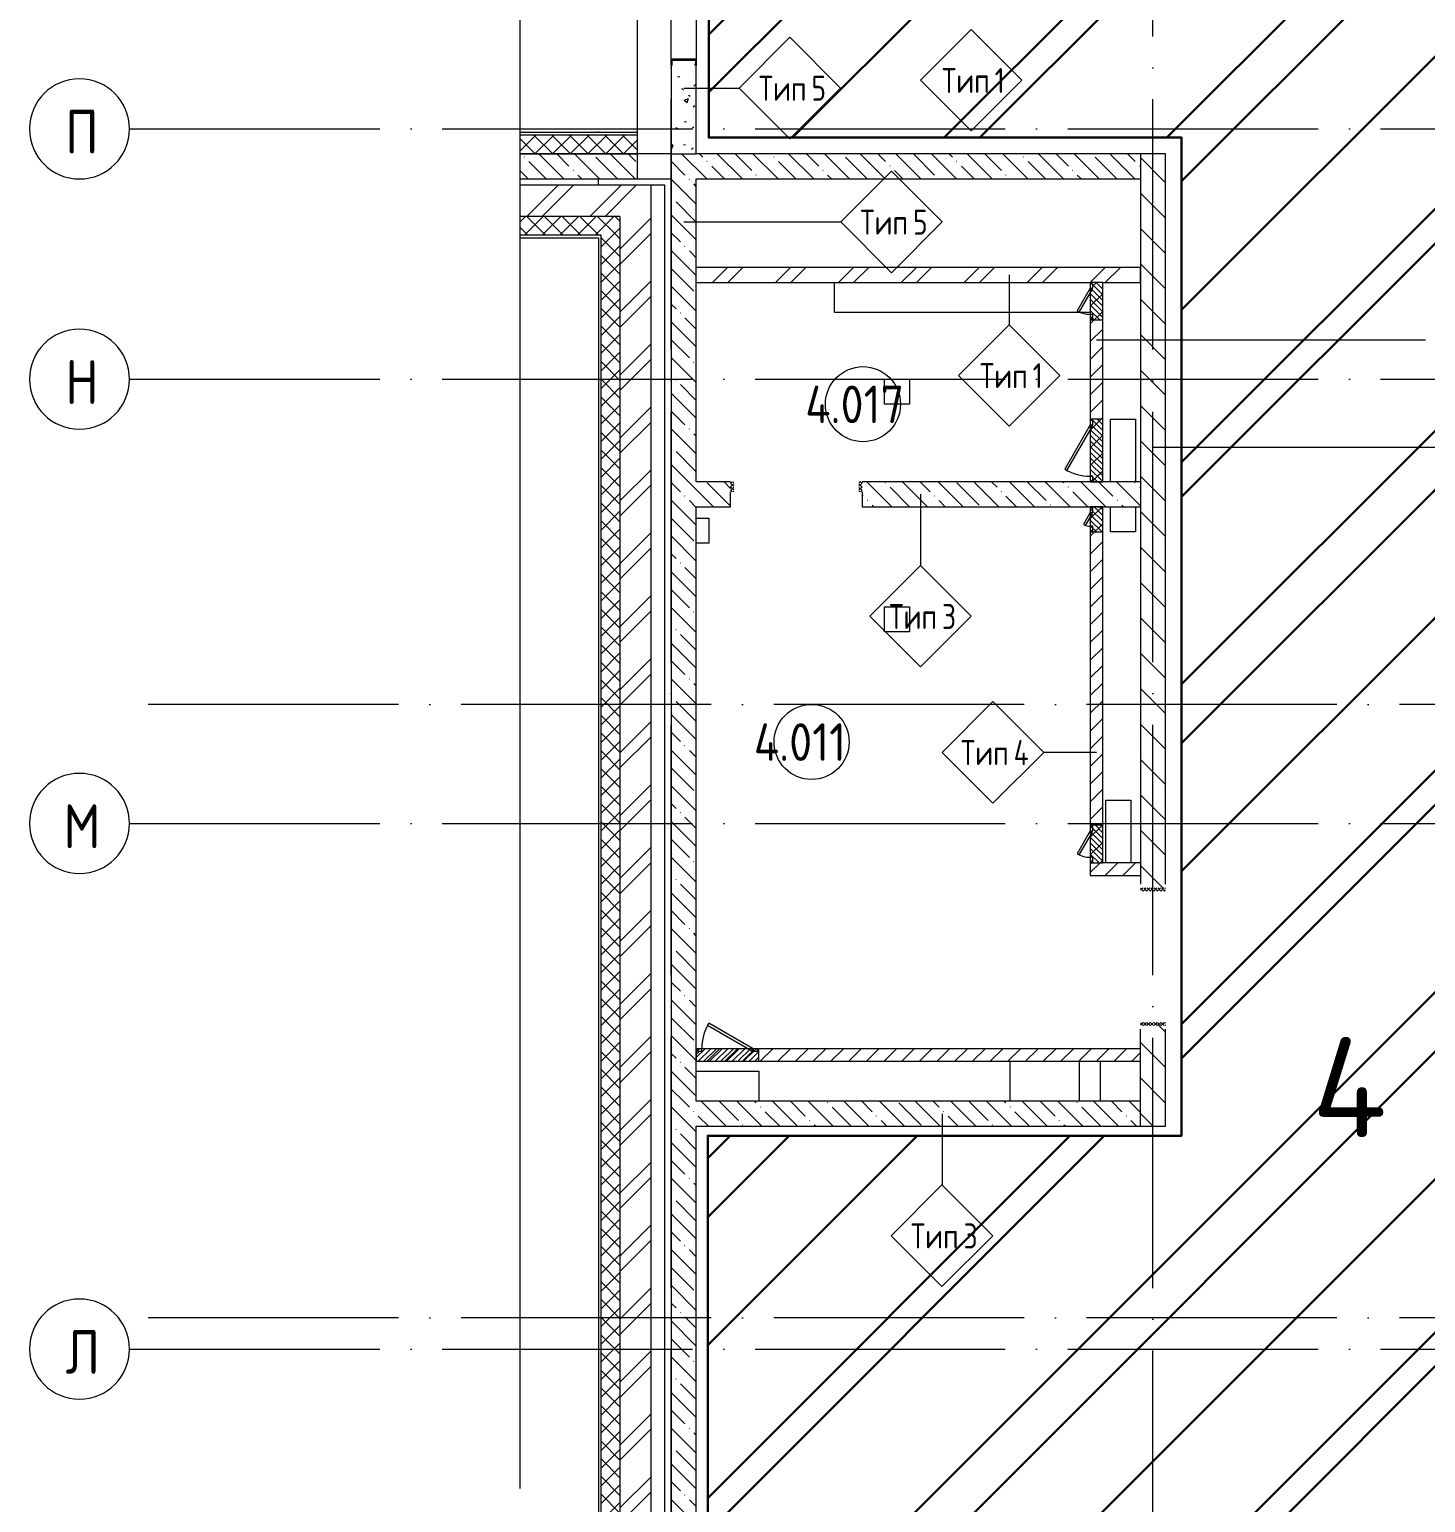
# Model space of a CAD drawing. Header units: millimetres. Extents: x -68946 to 690821, y -552984 to 293768.
# Drawn here: x 104753 to 115912, y -363569 to -351798 of the extents above; entities that cross this region are included whole.
import ezdxf

# ---------------------------------------------------------------- set-up
doc = ezdxf.new("R2010")
doc.units = ezdxf.units.MM
doc.linetypes.add('ADSK_Линия сетки', pattern=[2500, 2000, -250, 0, -250])
for name, color, linetype, lineweight in [('1.2) Стяжка 6 вып.', 30, 'Continuous', 30), ('1.3) Звуко-изол           6 вып.', 90, 'Continuous', 30), ('1.4) Стяжка 6 вып.', 30, 'Continuous', 30), ('A-AREA-____-IDEN', 250, 'Continuous', 9), ('A-DETL-____-OTLN', 250, 'Continuous', 5), ('A-DETL-GENF-OTLN', 250, 'Continuous', 5), ('A-DOOR-____-MCUT', 250, 'Continuous', 5), ('A-DOOR-____-OTLN', 250, 'Continuous', 5), ('A-FLOR-____-OTLN', 250, 'Continuous', 9), ('A-ROOF-____-OTLN', 250, 'Continuous', 5), ('A-WALL-____-IDEN', 250, 'Continuous', 9), ('A-WALL-____-MCUT', 250, 'Continuous', 13), ('A-WALL-____-PATT', 250, 'Continuous', 13), ('G-____-____-TEXT', 250, 'Continuous', 9), ('I-WALL-____-OTLN', 250, 'Continuous', 9), ('S-COLS-____-MCUT', 250, 'Continuous', 25), ('S-COLS-____-OTLN', 250, 'Continuous', 9), ('S-GRID-____-IDEN', 250, 'Continuous', 9), ('S-GRID-____-OTLN', 250, 'Continuous', 9)]:
    doc.layers.add(name, color=color, linetype=linetype, lineweight=lineweight)
doc.styles.add('GOST Common', font='', dxfattribs={"width": 0.9, "height": 350})
doc.styles.add('ISOCPEUR', font='isocpeur.ttf', dxfattribs={"width": 0.8, "height": 100})
doc.styles.add('ISOCPEUR_1', font='isocpeur.ttf', dxfattribs={"width": 0.9, "height": 250})
doc.styles.add('ISOCPEUR_6', font='isocpeur.ttf', dxfattribs={"height": 3.5})
doc.styles.get('GOST Common').set_extended_font_data('GOST Common')
pattern_1 = [(135, (-26617.47, -398117.93), (-142.5612, -142.5612), []), (135, (-26474.9, -398117.93), (-142.5612, -142.5612), [252.016, -50.403, 3.353, -47.05])]
pattern_2 = [(45, (-26617.47, -398117.93), (-70.71068, 70.71068), [])]
pattern_3 = [(45, (-26617.47, -398117.93), (-70.71068, 70.71068), []), (135, (-26617.47, -398117.93), (-70.71068, -70.71068), [])]
pattern_4 = [(45, (-26617.47, -398117.93), (-251.4472, 251.4472), []), (45, (-26617.47, -397736.93), (-251.4472, 251.4472), [])]
pattern_5 = [(45, (125, 0), (-22.6274, 22.6274), [])]

# ---------------------------------------------------------------- blocks, each defined once
blk = doc.blocks.new('Дверь_СКБ_1Ст - Д-19п_1050x2100h_С_У персонала_ ПУИ-39094330-Кладочный план внутренних ограждающих конструкций на отм_ _12_600_ Секция 3_')
at = {"layer": 'A-DOOR-____-OTLN'}
h = blk.add_hatch(dxfattribs=at)
h.set_pattern_fill('FP_20', color=256, style=0, pattern_type=2)
h.set_pattern_definition([(45, (-346.384, 164.685), (-14.1421, 14.1421), []), (135, (-346.384, 164.685), (-14.1421, -14.1421), [])])
h.paths.add_polyline_path([(-487.5, 20), (-487.5, 100), (-512.5, 100), (-512.5, 20)])
h = blk.add_hatch(dxfattribs=at)
h.set_pattern_fill('FP_19', color=256, style=0, pattern_type=2)
h.set_pattern_definition([(135, (1776.41, 164.685), (-14.14214, -14.14214), []), (225, (1776.41, 164.685), (14.14214, -14.14214), [])])
h.paths.add_polyline_path([(537.5, 20), (537.5, 100), (512.5, 100), (512.5, 20)])
blk = doc.blocks.new('Дверь_СКБ_1Ст_Внутренняя - Д-3л_1100x2100h_С_У_ Душ-42631068-Кладочный план внутренних ограждающих конструкций на отм_ _12_600_ Секция 3_')
at = {"layer": 'A-DOOR-____-OTLN'}
h = blk.add_hatch(dxfattribs=at)
h.set_pattern_fill('FP_18', color=256, style=0, pattern_type=2)
h.set_pattern_definition([(45, (-371.384, 164.685), (-14.1421, 14.1421), []), (135, (-371.384, 164.685), (-14.1421, -14.1421), [])])
h.paths.add_polyline_path([(-512.5, 100), (-537.5, 100), (-537.5, -100), (-512.5, -100)])
h = blk.add_hatch(dxfattribs=at)
h.set_pattern_fill('FP_17', color=256, style=0, pattern_type=2)
h.set_pattern_definition([(135, (1751.41, 164.685), (-14.14214, -14.14214), []), (225, (1751.41, 164.685), (14.14214, -14.14214), [])])
h.paths.add_polyline_path([(562.5, -100), (562.5, 100), (537.5, 100), (537.5, -100)])
blk = doc.blocks.new('ADSK_КолоннаНесущая_Швеллер_Гнутый_ГОСТ 8278-83 - 200х50х4_таб_1 2-38569673-Кладочный план внутренних ограждающих конструкций на отм_ _12_600_ Секция 3_')
at = {"layer": 'S-COLS-____-MCUT'}
for p, q in [((-10.1, 90), (-10.1, -90)), ((-6.1, -90), (-6.1, 90)), ((39.9, 100), (-0.1, 100)), ((-0.1, 96), (39.9, 96)), ((39.9, 96), (39.9, 100)), ((39.9, -96), (-0.1, -96)), ((-0.1, -100), (39.9, -100)), ((39.9, -100), (39.9, -96))]:
    blk.add_line(p, q, dxfattribs=at)
for centre, radius, start, end in [((-0.1, 90), 10, 90, 180), ((-0.1, 90), 6, 90, 180), ((-0.1, -90), 10, 180, 270), ((-0.1, -90), 6, 180, 270)]:
    blk.add_arc(centre, radius, start, end, dxfattribs=at)
blk = doc.blocks.new('АР_Люк - ЛРС_ВК_300х400_внутренний_RAL 9003-V29-Кладочный план внутренних ограждающих конструкций на отм_ _12_600_ Секция 3_')
at = {"layer": 'A-DOOR-____-OTLN'}
h = blk.add_hatch(dxfattribs=at)
h.set_pattern_fill('FP_36', color=256, style=0, pattern_type=2)
h.set_pattern_definition(pattern_5)
h.paths.add_polyline_path([(275, 50), (-25, 50), (-25, -50), (275, -50)])
at = {"layer": 'A-DETL-GENF-OTLN'}
for p, q in [((275, 50), (-25, 50)), ((-25, 50), (-25, -50)), ((275, -50), (275, 50)), ((-25, -50), (275, -50))]:
    blk.add_line(p, q, dxfattribs=at)
at = {"layer": 'A-DOOR-____-MCUT'}
for p, q in [((48, 155), (38, 138)), ((38, 138), (220, 33)), ((230, 50), (48, 155)), ((20, 50), (-15, 50)), ((-15, 50), (-15, 30)), ((-15, 30), (20, 30)), ((20, 30), (20, 50)), ((220, 33), (230, 50)), ((265, 50), (230, 50)), ((230, 50), (230, 30)), ((230, 30), (265, 30)), ((265, 30), (265, 50))]:
    blk.add_line(p, q, dxfattribs=at)
blk.add_arc((230, 50), 210, 150, 180, dxfattribs=at)
blk = doc.blocks.new('АР_Люк - ЛРС_ВК_500х400_наружный_NCS S 1000-N-42736189-Кладочный план внутренних ограждающих конструкций на отм_ _12_600_ Секция 3_')
at = {"layer": 'A-DOOR-____-OTLN'}
h = blk.add_hatch(dxfattribs=at)
h.set_pattern_fill('FP_36', color=256, style=0, pattern_type=2)
h.set_pattern_definition(pattern_5)
h.paths.add_polyline_path([(375, 50), (-125, 50), (-125, -50), (375, -50)])
at = {"layer": 'A-DETL-GENF-OTLN'}
for p, q in [((375, 50), (-125, 50)), ((-125, 50), (-125, -50)), ((375, -50), (375, 50)), ((-125, -50), (375, -50))]:
    blk.add_line(p, q, dxfattribs=at)
at = {"layer": 'A-DOOR-____-MCUT'}
for p, q in [((-25, 255), (-35, 238)), ((-35, 238), (320, 33)), ((330, 50), (-25, 255)), ((-80, 50), (-115, 50)), ((-115, 50), (-115, 30)), ((-115, 30), (-80, 30)), ((-80, 30), (-80, 50)), ((320, 33), (330, 50)), ((365, 50), (330, 50)), ((330, 50), (330, 30)), ((330, 30), (365, 30)), ((365, 30), (365, 50))]:
    blk.add_line(p, q, dxfattribs=at)
blk.add_arc((330, 50), 410, 150, 180, dxfattribs=at)
blk = doc.blocks.new('АР_Люк - ЛРС_ВК_200х200_внутренний_RAL 9006-42736552-Кладочный план внутренних ограждающих конструкций на отм_ _12_600_ Секция 3_')
at = {"layer": 'A-DOOR-____-OTLN'}
h = blk.add_hatch(dxfattribs=at)
h.set_pattern_fill('FP_36', color=256, style=0, pattern_type=2)
h.set_pattern_definition(pattern_5)
h.paths.add_polyline_path([(25, -50), (225, -50), (225, 50), (25, 50)])
at = {"layer": 'A-DETL-GENF-OTLN'}
for p, q in [((225, 50), (25, 50)), ((25, 50), (25, -50)), ((225, -50), (225, 50)), ((25, -50), (225, -50))]:
    blk.add_line(p, q, dxfattribs=at)
at = {"layer": 'A-DOOR-____-MCUT'}
for p, q in [((70, 50), (35, 50)), ((35, 50), (35, 30)), ((35, 30), (70, 30)), ((70, 30), (70, 50)), ((85, 105), (75, 88)), ((75, 88), (170, 33)), ((180, 50), (85, 105)), ((170, 33), (180, 50)), ((215, 50), (180, 50)), ((180, 50), (180, 30)), ((180, 30), (215, 30)), ((215, 30), (215, 50))]:
    blk.add_line(p, q, dxfattribs=at)
blk.add_arc((180, 50), 110, 150, 180, dxfattribs=at)
blk = doc.blocks.new('ADSK_Обрыв_Линия - По умолчанию-39226371-Кладочный план внутренних ограждающих конструкций на отм_ _12_600_ Секция 3_')
at = {"layer": 'A-DETL-GENF-OTLN'}
blk.add_line((0, 0), (25390, 0), dxfattribs=at)
blk = doc.blocks.new('Ось сетки - Круг_Ø8 мм-39983606-Кладочный план внутренних ограждающих конструкций на отм_ _12_600_ Секция 3_')
at = {"layer": 'S-GRID-____-IDEN'}
for start, end in [(360, 180), (180, 360)]:
    blk.add_arc((0, 0), 4, start, end, dxfattribs=at)
blk = doc.blocks.new('ADSK_Марка_Стена - Типоразмер_ADSK_Марка-30564887-Кладочный план внутренних ограждающих конструкций на отм_ _12_600_ Секция 3_')
at = {"layer": 'A-WALL-____-IDEN'}
for p, q in [((-0.16, 4.37), (-4.21, 0.31)), ((3.9, 0.31), (-0.16, 4.37)), ((-4.21, 0.31), (-0.16, -3.74)), ((-0.16, -3.74), (3.9, 0.31))]:
    blk.add_line(p, q, dxfattribs=at)
blk = doc.blocks.new('AAR_СКБ_Марка_Помещения_мал - Номер-28977439-АР1_Маркировочный план 3 этажа секция 2_3')
at = {"layer": 'A-AREA-____-IDEN'}
blk.add_circle((-0.03, 0), 3, dxfattribs=at)

msp = doc.modelspace()

# ---------------------------------------------------------------- hatches: boundary and pattern name
at = {"layer": '1.2) Стяжка 6 вып.', "lineweight": 30}
h = msp.add_hatch(dxfattribs=at)
h.set_pattern_fill('ANSI31', color=256, scale=333)
h.paths.add_polyline_path([(113962.5104, -372631.7985), (110182.5104, -372631.7985), (110182.5104, -370131.881), (113962.5104, -370131.881), (113962.5104, -364523.4665), (110174.6298, -364523.4665), (110174.6298, -360638.5426), (113962.5104, -360638.5426), (113962.5104, -352662.928), (110182.5104, -352662.928), (110182.5104, -349752.9338), (113962.5104, -349752.9338), (113962.5104, -339467.9338), (118290.6635, -339467.9338), (118290.6635, -397902.8604), (113962.5104, -397902.8604), (113962.5104, -387445.8752), (110182.5104, -387445.8752), (110182.5104, -385377.8842), (113962.5104, -385377.8842)])
at = {"layer": '1.3) Звуко-изол           6 вып.', "lineweight": 30}
h = msp.add_hatch(dxfattribs=at)
h.set_pattern_fill('ANSI31', color=256, scale=500)
h.paths.add_polyline_path([(113962.5104, -372631.7985), (110182.5104, -372631.7985), (110182.5104, -370131.881), (113962.5104, -370131.881), (113962.5104, -364523.4665), (110174.6298, -364523.4665), (110174.6298, -360638.5426), (113962.5104, -360638.5426), (113962.5104, -352662.928), (110182.5104, -352662.928), (110182.5104, -349752.9338), (113962.5104, -349752.9338), (113962.5104, -339467.9338), (118290.6635, -339467.9338), (118290.6635, -397902.8604), (113962.5104, -397902.8604), (113962.5104, -387445.8752), (110182.5104, -387445.8752), (110182.5104, -385377.8842), (113962.5104, -385377.8842)])
at = {"layer": '1.4) Стяжка 6 вып.', "lineweight": 30}
h = msp.add_hatch(dxfattribs=at)
h.set_pattern_fill('ANSI32', color=256, scale=333)
h.paths.add_polyline_path([(113962.5104, -372631.7985), (110182.5104, -372631.7985), (110182.5104, -370131.881), (113962.5104, -370131.881), (113962.5104, -364523.4665), (110174.6298, -364523.4665), (110174.6298, -360638.5426), (113962.5104, -360638.5426), (113962.5104, -352662.928), (110182.5104, -352662.928), (110182.5104, -349752.9338), (113962.5104, -349752.9338), (113962.5104, -339467.9338), (118290.6635, -339467.9338), (118290.6635, -397902.8604), (113962.5104, -397902.8604), (113962.5104, -387445.8752), (110182.5104, -387445.8752), (110182.5104, -385377.8842), (113962.5104, -385377.8842)])
at = {"layer": 'A-WALL-____-PATT', "lineweight": 15}
h = msp.add_hatch(dxfattribs=at)
h.set_pattern_fill('FP_23', color=256, style=0, pattern_type=2)
h.set_pattern_definition([(50, (-26617.47, -398117.93), (364.3679, -31.8783), [38.1, -419.1]), (355, (-26617.47, -398117.93), (-70.48585, 382.1133), [30.48, -335.28]), (100.451, (-26587.1, -398120.6), (293.885, 350.2334), [32.38, -356.18]), (46.184, (-26617.47, -398016.33), (542.1585, -84.0858), [57.15, -628.65]), (96.636, (-26572.3, -398023.34), (474.8049, 494.8554), [48.57, -534.27]), (351.184, (-26617.47, -398016.33), (474.8102, 494.85), [45.72, -502.92]), (21, (-26566.67, -398041.73), (303.22847, -204.53046), [38.1, -419.1]), (326, (-26566.67, -398041.73), (123.6039, 368.376), [30.48, -335.28]), (71.451, (-26541.4, -398058.78), (426.8341, 163.8427), [32.38, -356.18]), (37.5, (-26617.47, -398117.93), (6.17665, 169.11015), [16.764, -314.452, 16.764, -323.596, -336.55]), (37.5, (-26617.47, -398117.93), (6.17665, 169.11015), [-671.576, 16.764, -319.786]), (7.5, (-26617.47, -398117.93), (133.63888, 200.3615), [16.764, -177.292, 16.764, -306.832, -128.27]), (7.5, (-26617.47, -398117.93), (133.63888, 200.3615), [-517.652, 16.764, -111.506]), (327.5, (-26730.75, -398117.93), (271.18182, -11.45836), [16.764, -110.236, 16.764, -379.476, -525.78]), (327.5, (-26730.75, -398117.93), (271.18182, -11.45836), [-523.24, 16.764, -509.016]), (317.5, (-26781.55, -398117.93), (296.2585, 50.85285), [16.764, -148.336, 16.764, -246.38, -373.38]), (317.5, (-26781.55, -398117.93), (296.2585, 50.85285), [-428.244, 16.764, -356.616])])
h.paths.add_polyline_path([(110082.5104, -352792.9654), (110082.5104, -352037.602), (109882.5104, -352037.602), (109882.5104, -352792.9654)])
h.paths.add_polyline_path([(109882.5104, -350237.602), (110082.5104, -350237.602), (110082.5104, -348222.9332), (109882.5104, -348222.9332), (109882.5104, -349986.4867)])
h = msp.add_hatch(dxfattribs=at)
h.set_pattern_fill('FP_12', color=256, style=0, pattern_type=2)
h.set_pattern_definition(pattern_3)
h.paths.add_polyline_path([(109612.5104, -352792.9338), (109612.5104, -352642.9338), (108672.2788, -352642.9338), (108672.2788, -352792.9338)])
h = msp.add_hatch(dxfattribs=at)
h.set_pattern_fill('FP_1', color=256, style=0, pattern_type=2)
h.set_pattern_definition(pattern_1)
h.paths.add_polyline_path([(109612.5104, -352992.9344), (109612.5104, -352792.9344), (108672.2788, -352792.9344), (108672.2788, -352992.9344)])
h = msp.add_hatch(dxfattribs=at)
h.set_pattern_fill('FP_1', color=256, style=0, pattern_type=2)
h.set_pattern_definition(pattern_1)
h.paths.add_polyline_path([(113632.5323, -352992.9654), (113632.5323, -352792.9654), (109882.5333, -352792.9654), (109882.5333, -352992.9654), (111152.1899, -352992.9654)])
h = msp.add_hatch(dxfattribs=at)
h.set_pattern_fill('FP_2', color=256, style=0, pattern_type=2)
h.set_pattern_definition([(135, (-26617.47, -398117.93), (-141.42136, -141.42136), [])])
h.paths.add_polyline_path([(113632.5323, -360562.7829), (113832.5323, -360562.7829), (113832.5323, -359757.9348), (113632.5323, -359757.9348), (113632.5323, -359787.9348)])
h.paths.add_polyline_path([(113632.5323, -358657.9348), (113832.5323, -358657.9348), (113832.5323, -352792.9654), (113632.5323, -352792.9654), (113632.5323, -358627.9348)])
h = msp.add_hatch(dxfattribs=at)
h.set_pattern_fill('FP_1', color=256, style=0, pattern_type=2)
h.set_pattern_definition(pattern_1)
h.paths.add_polyline_path([(110082.5104, -367842.9334), (110082.5104, -364792.9659), (109882.5104, -364792.9659), (109882.5104, -367842.9334)])
h.paths.add_polyline_path([(110082.5104, -364592.9659), (110082.5104, -360562.7829), (109882.5104, -360562.7829), (109882.5104, -364592.9659)])
h.paths.add_polyline_path([(109882.5104, -360362.7829), (110082.5104, -360362.7829), (110082.5104, -355612.9332), (109882.5104, -355612.9332), (109882.5104, -358466.9192)])
h.paths.add_polyline_path([(110082.5104, -355412.9332), (110082.5104, -352992.9654), (109882.5104, -352992.9654), (109882.5104, -355412.9332)])
h = msp.add_hatch(dxfattribs=at)
h.set_pattern_fill('FP_3', color=256, style=0, pattern_type=2)
h.set_pattern_definition(pattern_4)
h.paths.add_polyline_path([(109722.5104, -353292.9344), (109722.5104, -353042.9344), (108672.2788, -353042.9344), (108672.2788, -353292.9344), (109632.0684, -353292.9344)])
h = msp.add_hatch(dxfattribs=at)
h.set_pattern_fill('FP_12', color=256, style=0, pattern_type=2)
h.set_pattern_definition(pattern_3)
h.paths.add_polyline_path([(109322.5104, -353442.9344), (109472.5104, -353442.9344), (109472.5104, -353292.9344), (108672.2788, -353292.9344), (108672.2788, -353442.9344)])
h = msp.add_hatch(dxfattribs=at)
h.set_pattern_fill('FP_3', color=256, style=0, pattern_type=2)
h.set_pattern_definition(pattern_4)
h.paths.add_polyline_path([(109472.5104, -369492.9334), (109722.5104, -369492.9334), (109722.5104, -353292.9344), (109472.5104, -353292.9344), (109472.5104, -369342.9334)])
h = msp.add_hatch(dxfattribs=at)
h.set_pattern_fill('FP_12', color=256, style=0, pattern_type=2)
h.set_pattern_definition(pattern_3)
h.paths.add_polyline_path([(109322.5104, -369342.9334), (109472.5104, -369342.9334), (109472.5104, -353442.9344), (109322.5104, -353442.9344), (109322.5104, -369322.9334)])
h = msp.add_hatch(dxfattribs=at)
h.set_pattern_fill('FP_3', color=256, style=0, pattern_type=2)
h.set_pattern_definition(pattern_4)
h.paths.add_polyline_path([(113332.5323, -353819.9344), (113632.5323, -353819.9344), (113632.5323, -353699.9344), (110082.5104, -353699.9344), (110082.5104, -353819.9344), (113232.5323, -353819.9344)])
h = msp.add_hatch(dxfattribs=at)
h.set_pattern_fill('FP_6', color=94, style=0, pattern_type=2)
h.set_pattern_definition(pattern_2)
h.paths.add_polyline_path([(113249.8528, -355412.9332), (113332.5323, -355412.9332), (113332.5323, -353819.9344), (113232.5323, -353819.9344), (113232.5323, -353829.9344), (113252.5323, -353829.9344), (113252.5323, -353864.9344), (113232.5323, -353864.9344), (113249.8528, -353874.9344), (113232.5323, -353904.9344), (113232.5323, -354074.9344), (113252.5323, -354074.9344), (113252.5323, -354109.9344), (113232.5323, -354109.9344), (113232.5323, -354922.9332), (113252.5323, -354922.9332), (113252.5323, -354957.9332), (113232.5323, -354957.9332), (113249.8528, -354967.9332), (113232.5323, -354997.9332), (113232.5323, -355367.9332), (113252.5323, -355367.9332), (113252.5323, -355402.9332), (113232.5323, -355402.9332), (113232.5323, -355412.9332)])
h = msp.add_hatch(dxfattribs=at)
h.set_pattern_fill('FP_1', color=256, style=0, pattern_type=2)
h.set_pattern_definition(pattern_1)
h.paths.add_polyline_path([(113232.5323, -355612.9332), (113632.5323, -355612.9332), (113632.5323, -355412.9332), (111407.5104, -355412.9332), (111407.5104, -355612.9332), (112672.3114, -355612.9332)])
h.paths.add_polyline_path([(109882.5323, -355612.9332), (110357.5104, -355612.9332), (110357.5104, -355412.9332), (109882.5323, -355412.9332)])
h = msp.add_hatch(dxfattribs=at)
h.set_pattern_fill('FP_6', color=94, style=0, pattern_type=2)
h.set_pattern_definition(pattern_2)
h.paths.add_polyline_path([(113232.5323, -358457.9348), (113332.5323, -358457.9348), (113332.5323, -355612.9332), (113232.5323, -355612.9332), (113232.9252, -355622.9332), (113252.5323, -355622.9332), (113252.5323, -355657.9332), (113234.3415, -355658.9778), (113249.8528, -355667.9332), (113232.5323, -355697.9332), (113232.5323, -355767.9332), (113252.5323, -355767.9332), (113252.5323, -355802.9332), (113232.5323, -355802.9332), (113232.5323, -358167.9348), (113252.5323, -358167.9348), (113252.5323, -358202.9348), (113232.5323, -358202.9348), (113249.8528, -358212.9348), (113232.5323, -358242.9348), (113232.5323, -358412.9348), (113252.5323, -358412.9348), (113252.5323, -358447.9348), (113232.5323, -358447.9348)])
h = msp.add_hatch(dxfattribs=at)
h.set_pattern_fill('FP_6', color=94, style=0, pattern_type=2)
h.set_pattern_definition(pattern_2)
h.paths.add_polyline_path([(113632.5323, -358557.9348), (113632.5323, -358457.9348), (113232.5323, -358457.9348), (113232.5323, -358557.9348)])
h = msp.add_hatch(dxfattribs=at)
h.set_pattern_fill('FP_6', color=94, style=0, pattern_type=2)
h.set_pattern_definition(pattern_2)
h.paths.add_polyline_path([(110172.44, -360042.9338), (113632.5323, -360042.9338), (113632.5323, -359942.9338), (110572.5104, -359942.9338), (110572.5104, -359962.9338), (110537.5104, -359962.9338), (110537.5104, -359942.9338), (110527.5104, -359960.2543), (110497.5104, -359942.9338), (110127.5104, -359942.9338), (110127.5104, -359962.9338), (110092.5104, -359962.9338), (110092.5104, -359942.9338), (110082.5104, -359942.9338), (110082.5104, -360042.9338)])
h = msp.add_hatch(dxfattribs=at)
h.set_pattern_fill('FP_1', color=256, style=0, pattern_type=2)
h.set_pattern_definition(pattern_1)
h.paths.add_polyline_path([(113632.5323, -360562.7829), (113632.5323, -360362.7829), (109882.5333, -360362.7829), (109882.5333, -360562.7829), (112672.3114, -360562.7829)])

# ---------------------------------------------------------------- linework, layer by layer
at = {"layer": '1.2) Стяжка 6 вып.', "lineweight": 30}
msp.add_lwpolyline([(113962.5104, -364523.4665), (110174.6298, -364523.4665), (110174.6298, -360638.5426), (113962.5104, -360638.5426), (113962.5104, -352662.928), (110182.5104, -352662.928), (110182.5104, -349752.9338), (113962.5104, -349752.9338), (113962.5104, -339467.9338), (118290.6635, -339467.9338), (118290.6635, -397902.8604), (113962.5104, -397902.8604), (113962.5104, -387445.8752), (110182.5104, -387445.8752), (110182.5104, -385377.8842), (113962.5104, -385377.8842), (113962.5104, -372631.7985), (110182.5104, -372631.7985), (110182.5104, -370131.881), (113962.5104, -370131.881)], close=True, dxfattribs=at)
at = {"layer": 'A-DETL-____-OTLN'}
for p, q in [((109302.5104, -352622.9338), (109302.5104, -352614.9338)), ((109302.5104, -353042.9344), (109302.5104, -352992.9344))]:
    msp.add_line(p, q, dxfattribs=at)
at = {"layer": 'A-FLOR-____-OTLN'}
for p, q in [((109612.5104, -352622.9338), (109612.5104, -339912.9344)), ((109612.5104, -352992.9344), (109882.5104, -352992.9344)), ((109832.5333, -353042.9344), (109722.5104, -353042.9344)), ((109832.5333, -369742.934), (109832.5333, -353042.9344)), ((111187.5054, -354059.9344), (111187.5054, -353819.9344)), ((113232.5323, -354059.9344), (111187.5054, -354059.9344)), ((111587.5104, -354792.9338), (111587.5104, -354592.9338)), ((111587.5104, -354592.9338), (111787.5104, -354592.9338)), ((111787.5104, -354592.9338), (111787.5104, -354792.9338)), ((111787.5104, -354792.9338), (111587.5104, -354792.9338)), ((113392.5104, -355412.9332), (113392.5104, -354912.9338)), ((113392.5104, -354912.9338), (113592.5104, -354912.9338)), ((113592.5104, -354912.9338), (113592.5104, -355412.9332)), ((110082.5104, -355702.9338), (110182.5104, -355702.9338)), ((110182.5104, -355702.9338), (110182.5104, -355902.9338)), ((113392.5104, -355812.9797), (113392.5104, -355612.9797)), ((113592.5104, -355612.9797), (113592.5104, -355812.9797)), ((113592.5104, -355812.9797), (113392.5104, -355812.9797)), ((110182.5104, -355902.9338), (110082.5104, -355902.9338)), ((111587.5104, -356612.9338), (111587.5104, -356412.9338)), ((111587.5104, -356412.9338), (111787.5104, -356412.9338)), ((111787.5104, -356412.9338), (111787.5104, -356612.9338)), ((111787.5104, -356612.9338), (111587.5104, -356612.9338)), ((113357.5104, -358457.9348), (113357.5104, -357957.9348)), ((113357.5104, -357957.9348), (113557.5104, -357957.9348)), ((113557.5104, -357957.9348), (113557.5104, -358457.9348)), ((112592.5104, -360362.7829), (112592.5104, -360042.9338)), ((113142.5104, -360042.9338), (113142.5104, -360362.7829)), ((113312.5104, -360362.7829), (113312.5104, -360042.9338)), ((110082.5104, -360122.9338), (110582.5104, -360122.9338)), ((110582.5104, -360122.9338), (110582.5104, -360362.7829))]:
    msp.add_line(p, q, dxfattribs=at)
at = {"layer": 'A-ROOF-____-OTLN'}
msp.add_line((109882.5104, -352792.9344), (109612.5104, -352792.9344), dxfattribs=at)
at = {"layer": 'A-WALL-____-IDEN'}
for p, q in [((109982.5104, -352266.7823), (110425.4516, -352266.7823)), ((109982.5104, -353336.6923), (111236.8854, -353336.6923)), ((112583.0928, -353759.9344), (112583.0928, -354157.6751)), ((113282.5323, -354278.6227), (115911.9455, -354278.6227)), ((113732.5323, -355136.4521), (116230.706, -355136.4521)), ((111874.426, -355512.9332), (111874.426, -356081.6832)), ((113282.5323, -357575.379), (112859.753, -357575.379)), ((112046.9026, -360462.7829), (112046.9026, -361031.5329))]:
    msp.add_line(p, q, dxfattribs=at)
at = {"layer": 'A-WALL-____-MCUT', "color": 7, "lineweight": 15}
for p, q in [((110082.5104, -352037.602), (109882.5104, -352037.602)), ((109882.5104, -352037.602), (109882.5104, -352792.9654)), ((110082.5104, -352792.9654), (110082.5104, -352037.602)), ((109612.5104, -352622.9338), (108672.2788, -352622.9338)), ((109612.5104, -352792.9338), (109612.5104, -352622.9338)), ((108672.2788, -352792.9338), (109612.5104, -352792.9338)), ((109612.5104, -352792.9344), (108672.2788, -352792.9344)), ((109612.5104, -352992.9344), (109612.5104, -352792.9344)), ((109882.5333, -352792.9654), (109882.5333, -352992.9654)), ((113832.5323, -352792.9654), (110082.5104, -352792.9654)), ((113632.5323, -352792.9654), (113632.5323, -358627.9348)), ((113832.5323, -358627.9348), (113832.5323, -352792.9654)), ((108672.2788, -352992.9344), (109612.5104, -352992.9344)), ((109882.5104, -352992.9654), (109882.5104, -355412.9332)), ((110082.5104, -352992.9654), (113632.5323, -352992.9654)), ((110082.5104, -355412.9332), (110082.5104, -352992.9654)), ((109722.5104, -353042.9344), (108672.2788, -353042.9344)), ((109722.5104, -369492.9334), (109722.5104, -353042.9344)), ((108672.2788, -353462.9344), (109302.5104, -353462.9344)), ((109302.5104, -353462.9344), (109302.5104, -369322.9334)), ((109472.5104, -353607.1842), (109472.5104, -369178.6836)), ((113632.5323, -353699.9344), (110082.5104, -353699.9344)), ((113632.5323, -353819.9344), (113632.5323, -353699.9344)), ((110082.5104, -353819.9344), (113232.5323, -353819.9344)), ((113332.5323, -353819.9344), (113632.5323, -353819.9344)), ((109882.5323, -355412.9332), (109882.5323, -355612.9332)), ((110357.5104, -355412.9332), (110082.5104, -355412.9332)), ((113632.5323, -355412.9332), (111407.5104, -355412.9332)), ((110357.5104, -355612.9332), (110357.5104, -355492.9332)), ((111407.5104, -355492.9332), (111407.5104, -355612.9332)), ((109882.5104, -355612.9332), (109882.5104, -360362.7829)), ((110082.5104, -355612.9332), (110357.5104, -355612.9332)), ((110082.5104, -360362.7829), (110082.5104, -355612.9332)), ((111407.5104, -355612.9332), (113632.5323, -355612.9332)), ((113632.5323, -360562.7829), (113632.5323, -359787.9348)), ((113832.5323, -360562.7829), (113832.5323, -359787.9348)), ((109882.5333, -360362.7829), (109882.5333, -360562.7829)), ((113632.5323, -360362.7829), (110082.5104, -360362.7829)), ((109882.5104, -360562.7829), (109882.5104, -364592.9659)), ((110082.5104, -360562.7829), (113832.5323, -360562.7829)), ((110082.5104, -364592.9659), (110082.5104, -360562.7829))]:
    msp.add_line(p, q, dxfattribs=at)
at = {"layer": 'A-WALL-____-MCUT', "lineweight": 15}
for p, q in [((109612.5104, -352642.9338), (108672.2788, -352642.9338)), ((109882.5104, -352792.9654), (110082.5104, -352792.9654)), ((109472.5104, -353292.9344), (108672.2788, -353292.9344)), ((109472.5104, -353292.9344), (109472.5104, -353607.1842)), ((109322.5104, -353442.9344), (108672.2788, -353442.9344)), ((109322.5104, -369342.9334), (109322.5104, -353442.9344))]:
    msp.add_line(p, q, dxfattribs=at)
at = {"layer": 'A-WALL-____-MCUT', "color": 84, "lineweight": 15}
for p, q in [((113232.5323, -353819.9344), (113232.5323, -353829.9344)), ((113332.5323, -355412.9332), (113332.5323, -353819.9344)), ((113232.5323, -353904.9344), (113232.5323, -354074.9344)), ((113232.5323, -354109.9344), (113232.5323, -354922.9332)), ((113232.5323, -354997.9332), (113232.5323, -355367.9332)), ((113232.5323, -355402.9332), (113232.5323, -355412.9332)), ((113232.5323, -355612.9332), (113232.5323, -355622.9332)), ((113232.5323, -355697.9332), (113232.5323, -355767.9332)), ((113332.5323, -358457.9348), (113332.5323, -355612.9332)), ((113232.5323, -355802.9332), (113232.5323, -358167.9348)), ((113232.5323, -358242.9348), (113232.5323, -358412.9348)), ((113232.5323, -358447.9348), (113232.5323, -358557.9348)), ((113632.5323, -358457.9348), (113332.5323, -358457.9348)), ((113232.5323, -358557.9348), (113632.5323, -358557.9348)), ((110092.5104, -359942.9338), (110082.5104, -359942.9338)), ((110497.5104, -359942.9338), (110127.5104, -359942.9338)), ((113632.5323, -359942.9338), (110572.5104, -359942.9338)), ((110082.5104, -360042.9338), (113632.5323, -360042.9338))]:
    msp.add_line(p, q, dxfattribs=at)
at = {"layer": 'A-WALL-____-MCUT', "color": 94, "lineweight": 15}
msp.add_line((113332.5323, -353819.9344), (113232.5323, -353819.9344), dxfattribs=at)
at = {"layer": 'I-WALL-____-OTLN', "lineweight": 15}
for p, q in [((109882.5104, -352037.602), (109882.5104, -350237.602)), ((110082.5104, -350237.602), (110082.5104, -352037.602))]:
    msp.add_line(p, q, dxfattribs=at)
at = {"layer": 'S-GRID-____-OTLN', "linetype": 'ADSK_Линия сетки'}
for p, q in [((109882.5323, -401856.7737), (109882.5323, -336915.9292)), ((113732.5323, -401856.7737), (113732.5323, -336915.9292)), ((105552.8046, -352592.9338), (130203.4118, -352592.9338)), ((105552.8046, -354592.9338), (130203.4118, -354592.9338)), ((130203.4118, -357192.9338), (105552.8046, -357192.9338)), ((105552.8046, -358142.9338), (130203.4118, -358142.9338)), ((130203.4118, -362092.9338), (105552.8046, -362092.9338)), ((105552.8046, -362342.9338), (130203.4118, -362342.9338))]:
    msp.add_line(p, q, dxfattribs=at)

# ---------------------------------------------------------------- block references
at = {"layer": 'A-AREA-____-IDEN', "xscale": 99.99999999999993, "yscale": 99.99999999999993, "zscale": 99.99999999999993}
for p in [(111418.3659, -354792.9172), (111007.5407, -357491.5973)]:
    msp.add_blockref('AAR_СКБ_Марка_Помещения_мал - Номер-28977439-АР1_Маркировочный план 3 этажа секция 2_3', p, dxfattribs=at)
at = {"layer": 'A-DETL-GENF-OTLN', "rotation": 269.9999999999999}
msp.add_blockref('ADSK_Обрыв_Линия - По умолчанию-39226371-Кладочный план внутренних ограждающих конструкций на отм_ _12_600_ Секция 3_', (108672.2788, -338067.9344), dxfattribs=at)
at = {"layer": 'A-DOOR-____-OTLN', "color": 250, "rotation": 90}
for name, p in [('АР_Люк - ЛРС_ВК_300х400_внутренний_RAL 9003-V29-Кладочный план внутренних ограждающих конструкций на отм_ _12_600_ Секция 3_', (113282.5323, -354094.9344)), ('АР_Люк - ЛРС_ВК_500х400_наружный_NCS S 1000-N-42736189-Кладочный план внутренних ограждающих конструкций на отм_ _12_600_ Секция 3_', (113282.5323, -355287.9332)), ('АР_Люк - ЛРС_ВК_200х200_внутренний_RAL 9006-42736552-Кладочный план внутренних ограждающих конструкций на отм_ _12_600_ Секция 3_', (113282.5323, -355837.9332)), ('АР_Люк - ЛРС_ВК_300х400_внутренний_RAL 9003-V29-Кладочный план внутренних ограждающих конструкций на отм_ _12_600_ Секция 3_', (113282.5323, -358432.9348))]:
    msp.add_blockref(name, p, dxfattribs=at)
at = {"layer": 'A-DOOR-____-OTLN', "color": 250}
for name, p in [('Дверь_СКБ_1Ст - Д-19п_1050x2100h_С_У персонала_ ПУИ-39094330-Кладочный план внутренних ограждающих конструкций на отм_ _12_600_ Секция 3_', (110870.0104, -355512.9332)), ('АР_Люк - ЛРС_ВК_500х400_наружный_NCS S 1000-N-42736189-Кладочный план внутренних ограждающих конструкций на отм_ _12_600_ Секция 3_', (110207.5104, -359992.9338))]:
    msp.add_blockref(name, p, dxfattribs=at)
at = {"layer": 'A-DOOR-____-OTLN', "color": 255, "rotation": 270}
msp.add_blockref('Дверь_СКБ_1Ст_Внутренняя - Д-3л_1100x2100h_С_У_ Душ-42631068-Кладочный план внутренних ограждающих конструкций на отм_ _12_600_ Секция 3_', (113732.5323, -359195.4348), dxfattribs=at)
at = {"layer": 'A-WALL-____-IDEN', "xscale": 99.99999999999993, "yscale": 99.99999999999993, "zscale": 99.99999999999993}
for p in [(112295.2231, -352235.4346), (110846.7935, -352298.0323), (111658.2273, -353367.9423), (112598.7178, -354594.642), (111890.051, -356518.6501), (112469.6611, -357606.629), (112062.5276, -361468.4998)]:
    msp.add_blockref('ADSK_Марка_Стена - Типоразмер_ADSK_Марка-30564887-Кладочный план внутренних ограждающих конструкций на отм_ _12_600_ Секция 3_', p, dxfattribs=at)
at = {"layer": 'S-COLS-____-OTLN', "rotation": 269.9999999999649}
msp.add_blockref('ADSK_КолоннаНесущая_Швеллер_Гнутый_ГОСТ 8278-83 - 200х50х4_таб_1 2-38569673-Кладочный план внутренних ограждающих конструкций на отм_ _12_600_ Секция 3_', (109982.5104, -352047.702), dxfattribs=at)
at = {"layer": 'S-GRID-____-IDEN', "xscale": 99.99999999999993, "yscale": 99.99999999999993, "zscale": 99.99999999999993, "rotation": 269.9999999999994}
for p in [(105152.8046, -352592.9338), (105152.8046, -354592.9338), (105152.8046, -358142.9338), (105152.8046, -362342.9338)]:
    msp.add_blockref('Ось сетки - Круг_Ø8 мм-39983606-Кладочный план внутренних ограждающих конструкций на отм_ _12_600_ Секция 3_', p, dxfattribs=at)

# ---------------------------------------------------------------- texts
at = {"layer": 'A-AREA-____-IDEN', "char_height": 300, "width": 673.4175, "attachment_point": 1, "style": 'ISOCPEUR_1'}
for s, insert in [('4.017', (110952.8268, -354644.2574)), ('4.011', (110542.0015, -357342.9375))]:
    msp.add_mtext(s, dxfattribs=dict(at, insert=insert))
at = {"layer": 'A-WALL-____-IDEN', "char_height": 200, "attachment_point": 1, "style": 'ISOCPEUR'}
for s, insert, width in [('Тип', (110582.4126, -352168.3637), 387.215062), (' 5', (110901.897, -352168.3637), 230.084312), ('Тип', (112046.9423, -352105.7659), 387.215062), (' 1', (112366.4266, -352105.7659), 190.801625), ('Тип', (111393.8464, -353238.2737), 387.215062), (' 5', (111713.3308, -353238.2737), 230.084312), ('Тип', (112350.4369, -354464.9734), 387.215062), (' 1', (112669.9213, -354464.9734), 190.801625), ('Тип', (111625.6702, -356388.9815), 387.215062), (' 3', (111945.1546, -356388.9815), 230.084312), ('Тип', (112198.2802, -357476.9603), 387.215062), (' 4', (112517.7646, -357476.9603), 246.91975), ('Тип', (111798.1468, -361338.8311), 387.215062), (' 3', (112117.6312, -361338.8311), 230.084312)]:
    msp.add_mtext(s, dxfattribs=dict(at, insert=insert, width=width))
at = {"layer": 'G-____-____-TEXT', "color": 7, "insert": (115001.8285, -359850.8975), "char_height": 800, "width": 18169.734652, "attachment_point": 1, "style": 'ISOCPEUR_6'}
msp.add_mtext('4 этаж, 3 секция', dxfattribs=at)
at = {"layer": 'S-GRID-____-IDEN', "color": 18, "true_color": 0x000000, "char_height": 350, "attachment_point": 1, "style": 'GOST Common'}
for s, insert, width in [('\\fGOST Common|b0|i0|c204|p34|;\\W.9;П', (105039.4817, -352440.3469), 310.253062), ('\\fGOST Common|b0|i0|c204|p34|;\\W.9;Н', (105039.4817, -354440.3469), 310.253062), ('\\fGOST Common|b0|i0|c204|p34|;\\W.9;М', (105024.6317, -357990.3469), 346.329), ('\\fGOST Common|b0|i0|c204|p34|;\\W.9;Л', (105042.1817, -362190.3469), 303.037875)]:
    msp.add_mtext(s, dxfattribs=dict(at, insert=insert, width=width))

doc.saveas('drawing.dxf')
